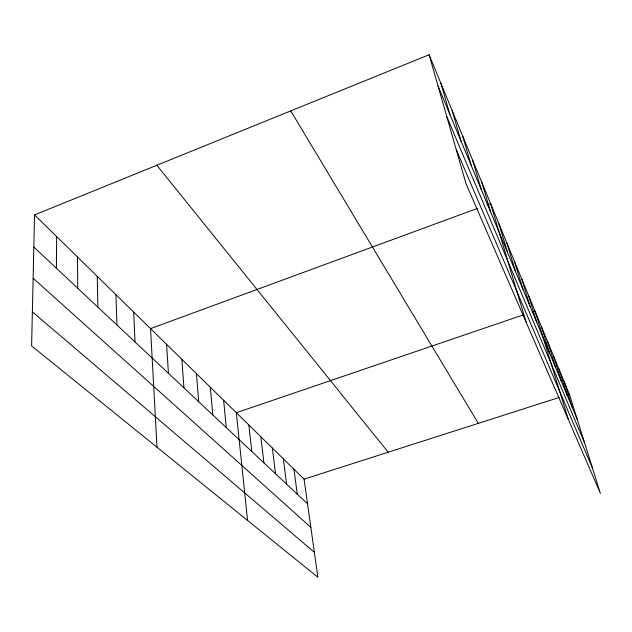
<?xml version="1.0" encoding="UTF-8"?>
<svg xmlns="http://www.w3.org/2000/svg" width="632" height="632" viewBox="0 0 632 632"><rect width="100%" height="100%" fill="white"/><g stroke="black" fill="none" stroke-linecap="round" stroke-linejoin="round"><path stroke-width="0.95" d="M56.422 268.245L56.643 236.558M34.555 214.904L31.6 345.917L317.864 577.253L304.087 479.151L34.555 214.904L429.089 54.747L569.345 394.194L600.4 493.387L465.91 183.406L429.089 54.747M477.808 208.276L150.55 328.624L157.005 447.266M486.932 204.918L490.582 203.575L526.101 322.138M523.201 314.941L236.321 412.712L247.57 520.452M532.239 311.86L534.948 310.936L568.326 419.451M304.087 479.151L559.186 397.449M566.572 395.079L569.345 394.194M32.366 311.845L314.365 552.328M33.125 278.262L310.857 527.365M33.828 247.057L307.547 503.799M156.847 165.26L388.198 452.212M290.744 110.908L478.313 423.345M456.272 149.721L592.492 468.114M446.816 116.675L584.584 442.85M438.063 86.102L577.127 419.048M564.226 381.799L572.094 407M558.886 368.867L566.841 394.415M553.3 355.35L561.342 381.262M547.462 341.225L555.599 367.492M541.347 326.436L549.571 353.075M528.431 295.176L536.821 322.557M521.597 278.641L530.074 306.394M514.424 261.277L522.98 289.401M506.888 243.028L515.514 271.531M498.948 223.823L507.646 252.705M481.758 182.214L490.582 211.846M472.428 159.627L481.3 189.624M462.545 135.714L471.464 166.074M452.07 110.355L461.02 141.07M440.938 83.416L449.905 114.463M293.927 469.189L297.309 494.192M283.349 458.824L286.644 484.191M272.337 448.017L275.52 473.763M260.842 436.752L263.923 462.877M248.85 424.996L251.805 451.509M223.61 400.253L226.272 427.564M210.322 387.226L212.818 414.94M196.418 373.599L198.725 401.723M181.858 359.316L183.952 387.866M166.579 344.345L168.444 373.322M133.692 312.097L135.003 341.952M115.948 294.702L116.936 325.006M97.241 276.366L97.873 307.128M77.507 257.011L77.736 288.239"/></g></svg>
